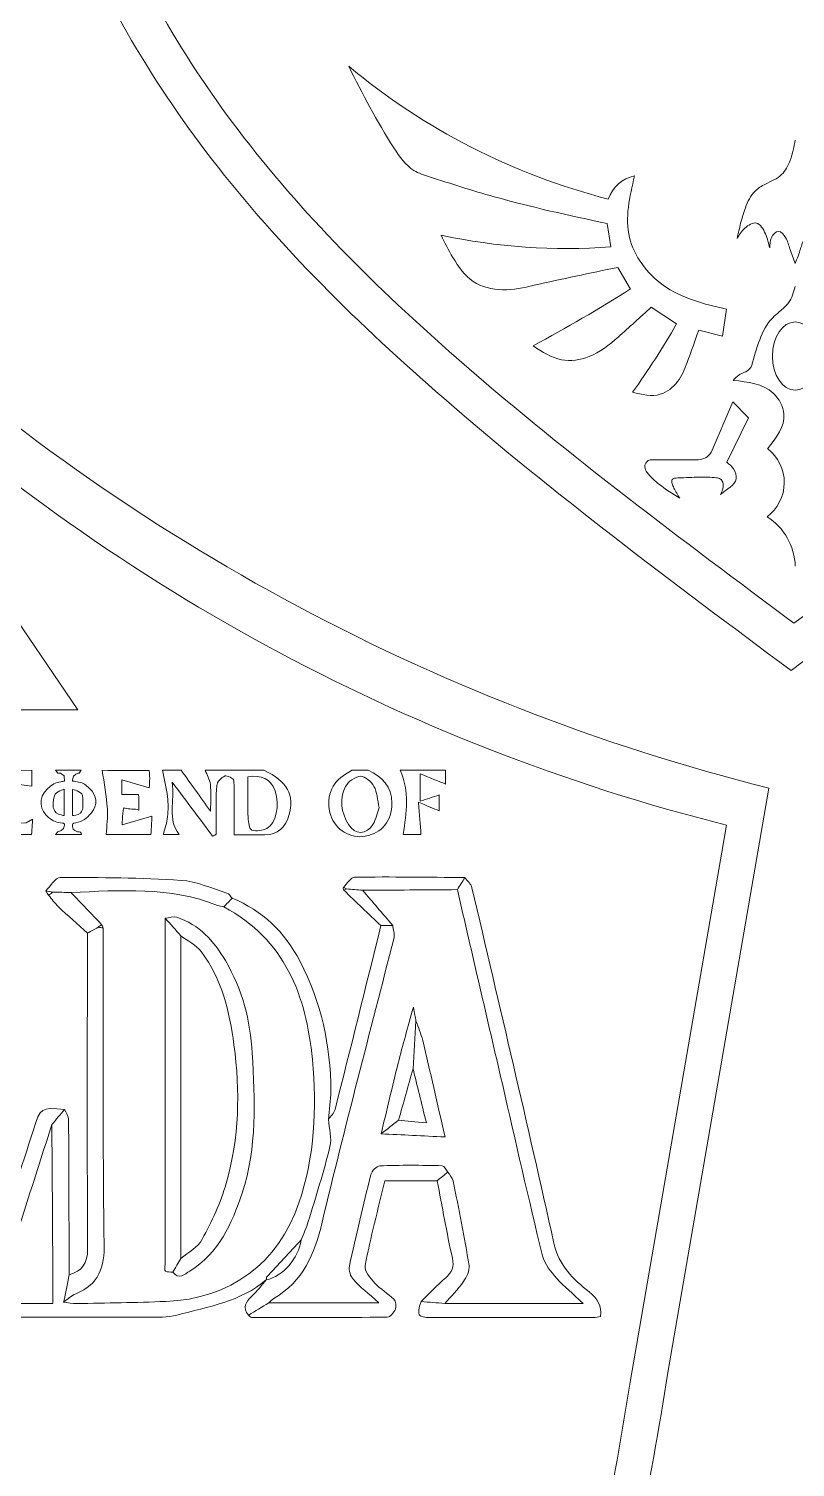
# Model space of a CAD drawing. Header units: inches. Extents: x 0 to 12, y 0 to 12.
# Drawn here: x 3.929 to 4.631, y 2.884 to 4.201 of the extents above; entities that cross this region are included whole.
import ezdxf

# ---------------------------------------------------------------- set-up
doc = ezdxf.new("R2010")
doc.units = ezdxf.units.IN
doc.header["$MEASUREMENT"] = 0

msp = doc.modelspace()

# ---------------------------------------------------------------- linework, layer by layer
at = {"color": 5, "lineweight": 0}
for p, q in [((4.4619, 4.0015), (4.4587, 4.0228)), ((4.48, 3.9629), (4.4683, 3.9827)), ((4.5221, 3.9309), (4.4989, 3.9462)), ((4.568, 3.9443), (4.5642, 3.9196)), ((4.5642, 3.9196), (4.5425, 3.9253)), ((4.5539, 3.8131), (4.5738, 3.8595)), ((4.5738, 3.8595), (4.5882, 3.845)), ((4.5882, 3.845), (4.5682, 3.8042)), ((4.5002, 3.8064), (4.5419, 3.8064)), ((3.9738, 3.5774), (3.8754, 3.7222)), ((3.7769, 3.5774), (3.9738, 3.5774)), ((4.48, 2.9633), (4.5679, 3.4717))]:
    msp.add_line(p, q, dxfattribs=at)
at = {"color": 250, "lineweight": 0}
msp.add_line((4.5143, 2.9705), (4.6068, 3.5057), dxfattribs=at)
at = {"color": 5, "lineweight": 0}
for centre, radius, start, end in [((4.6091, 4.6305), 0.604, 230.1334, 255.6659), ((4.4901, 4.0349), 0.0322, 101.4674, 161.1937), ((4.4216, 4.5506), 0.5506, 257.9267, 274.1924), ((3.6885, 5.2174), 1.4833, 298.2597, 302.2494), ((3.8624, 4.3101), 0.7609, 324.5017, 330.1066), ((5.0091, 5.2248), 1.8077, 227.0707, 255.8739), ((4.5416, 3.8211), 0.0146, 271.0459, 327.1361), ((4.5816, 3.7856), 0.0392, 306.8379, 52.1804), ((4.5748, 3.7071), 0.0561, 1.9204, 57.3192)]:
    msp.add_arc(centre, radius, start, end, dxfattribs=at)
at = {"color": 250, "lineweight": 0}
msp.add_arc((5.0712, 5.351), 1.9029, 227.0707, 255.8739, dxfattribs=at)
at = {"color": 5, "lineweight": 0}
msp.add_ellipse((4.6308, 3.9014), major_axis=(0, 0.0313), ratio=0.665933, dxfattribs=at)
at = {"color": 250, "lineweight": 0}
for points in [[(4.627, 3.6134), (4.5189, 3.6939), (4.329, 3.8352), (4.092, 4.0661), (3.9384, 4.3286), (3.9046, 4.5232), (3.8879, 4.6262)], [(4.627, 3.6134), (4.7351, 3.6939), (4.925, 3.8352), (5.162, 4.0661), (5.3155, 4.3286), (5.3494, 4.5232), (5.3661, 4.6262)], [(3.7751, 1.9577), (3.8833, 2.0382), (4.0731, 2.1795), (4.3101, 2.4105), (4.4637, 2.673), (4.4976, 2.8675), (4.5143, 2.9705)]]:
    msp.add_open_spline(points, degree=3, knots=[0, 0, 0, 0, 0.0808468, 0.1419248, 0.197496, 0.2597021, 0.2597021, 0.2597021, 0.2597021], dxfattribs=at)
at = {"color": 5, "lineweight": 0}
for points, knots in [([(4.6297, 3.6568), (4.527, 3.7333), (4.3467, 3.8675), (4.1215, 4.0869), (3.9756, 4.3363), (3.9434, 4.5211), (3.9276, 4.619)], [0, 0, 0, 0, 0.0808468, 0.1419248, 0.197496, 0.2597021, 0.2597021, 0.2597021, 0.2597021]), ([(4.6297, 3.6568), (4.7325, 3.7333), (4.9128, 3.8675), (5.138, 4.0869), (5.2839, 4.3363), (5.3161, 4.5211), (5.3319, 4.619)], [0, 0, 0, 0, 0.0808468, 0.1419248, 0.197496, 0.2597021, 0.2597021, 0.2597021, 0.2597021]), ([(4.4587, 4.0228), (4.4238, 4.0303), (4.3688, 4.0423), (4.311, 4.0608), (4.277, 4.0718), (4.2514, 4.1087), (4.2346, 4.1418), (4.2219, 4.1669)], [0, 0, 0, 0, 0.02753964, 0.04351363, 0.0474821, 0.05463243, 0.07669562, 0.07669562, 0.07669562, 0.07669562]), ([(4.6308, 4.0994), (4.6297, 4.0932), (4.6275, 4.0819), (4.6192, 4.0658), (4.6051, 4.0602), (4.5916, 4.0522), (4.5829, 4.0337), (4.5797, 4.0185), (4.5776, 4.0091)], [0, 0, 0, 0, 0.00496667, 0.00889983, 0.01334248, 0.01630321, 0.02086423, 0.02843291, 0.02843291, 0.02843291, 0.02843291]), ([(4.568, 3.9443), (4.5474, 3.9492), (4.5093, 3.9584), (4.4704, 4.01), (4.4792, 4.0473), (4.4837, 4.0665)], [0, 0, 0, 0, 0.01607831, 0.02987121, 0.04449574, 0.04449574, 0.04449574, 0.04449574]), ([(4.6075, 4.0005), (4.6064, 4.0047), (4.6045, 4.0128), (4.5966, 4.0267), (4.5835, 4.0189), (4.5796, 4.0124), (4.5776, 4.0091)], [0, 0, 0, 0, 0.00351206, 0.00679766, 0.00978558, 0.01288207, 0.01288207, 0.01288207, 0.01288207]), ([(4.4683, 3.9827), (4.4428, 3.9774), (4.4077, 3.9701), (4.3635, 3.9598), (4.3337, 3.9672), (4.3176, 3.99), (4.3099, 4.0053), (4.3065, 4.0122)], [0, 0, 0, 0, 0.02023305, 0.02779216, 0.03497388, 0.04239776, 0.04841567, 0.04841567, 0.04841567, 0.04841567]), ([(4.6308, 3.9864), (4.6291, 3.9909), (4.626, 3.9988), (4.6234, 4.009), (4.6158, 4.0186), (4.6077, 4.0097), (4.6075, 4.0037), (4.6075, 4.0005)], [0, 0, 0, 0, 0.00367448, 0.00651244, 0.00872326, 0.0109429, 0.0134626, 0.0134626, 0.0134626, 0.0134626]), ([(4.6308, 3.9864), (4.6326, 3.9909), (4.6357, 3.9988), (4.6383, 4.009), (4.6459, 4.0186), (4.654, 4.0097), (4.6541, 4.0037), (4.6542, 4.0005)], [0, 0, 0, 0, 0.00367448, 0.00651244, 0.00872326, 0.0109429, 0.0134626, 0.0134626, 0.0134626, 0.0134626]), ([(4.6308, 3.9651), (4.6294, 3.9599), (4.6269, 3.9512), (4.6161, 3.942), (4.6037, 3.931), (4.5971, 3.9138), (4.5928, 3.8996), (4.5898, 3.8876), (4.5797, 3.8856), (4.5756, 3.8811), (4.574, 3.8792)], [0, 0, 0, 0, 0.00412311, 0.00675957, 0.01082209, 0.01687384, 0.02044886, 0.02277519, 0.025562, 0.02745838, 0.02745838, 0.02745838, 0.02745838]), ([(4.4989, 3.9462), (4.4889, 3.9371), (4.4711, 3.9206), (4.4455, 3.8995), (4.4147, 3.895), (4.3991, 3.9054), (4.3908, 3.9109)], [0, 0, 0, 0, 0.01052872, 0.01884852, 0.02537562, 0.03288337, 0.03288337, 0.03288337, 0.03288337]), ([(4.5425, 3.9253), (4.539, 3.9154), (4.5334, 3.8993), (4.5247, 3.8773), (4.5061, 3.8624), (4.4906, 3.8662), (4.4819, 3.8683)], [0, 0, 0, 0, 0.00813648, 0.01321573, 0.01827977, 0.02485473, 0.02485473, 0.02485473, 0.02485473]), ([(4.6056, 3.8166), (4.6136, 3.8268), (4.6264, 3.8434), (4.6089, 3.8755), (4.5876, 3.8778), (4.574, 3.8792)], [0, 0, 0, 0, 0.00906876, 0.01459213, 0.02458282, 0.02458282, 0.02458282, 0.02458282]), ([(4.5251, 3.7712), (4.5185, 3.7753), (4.5077, 3.7822), (4.497, 3.7919), (4.4919, 3.8), (4.4951, 3.8062), (4.4987, 3.8064), (4.5002, 3.8064)], [0, 0, 0, 0, 0.00596177, 0.00986587, 0.01130521, 0.01296865, 0.01403095, 0.01403095, 0.01403095, 0.01403095]), ([(4.5682, 3.8042), (4.5704, 3.8024), (4.5751, 3.7986), (4.5796, 3.7846), (4.5677, 3.7794), (4.5624, 3.7747), (4.5623, 3.7746)], [0, 0, 0, 0, 0.002263082, 0.004672888, 0.009805081, 0.009973743, 0.009973743, 0.009973743, 0.009973743]), ([(4.5251, 3.7712), (4.5232, 3.7744), (4.5206, 3.7787), (4.518, 3.7842), (4.5173, 3.7896), (4.5295, 3.7901), (4.5413, 3.7906), (4.5546, 3.7907), (4.5626, 3.7894), (4.5662, 3.7835), (4.5643, 3.7781), (4.5623, 3.7746)], [0, 0, 0, 0, 0.00278599, 0.00388366, 0.00486863, 0.00626844, 0.01134116, 0.01538852, 0.01640716, 0.01732059, 0.0203083, 0.0203083, 0.0203083, 0.0203083]), ([(4.1151, 3.405), (4.1126, 3.4023), (4.1101, 3.3996), (4.1076, 3.3969), (4.1056, 3.3974), (4.1036, 3.3976), (4.1017, 3.3983), (4.0582, 3.4157), (4.0127, 3.4119), (3.9675, 3.4101), (3.962, 3.4102), (3.9565, 3.4103), (3.951, 3.4104), (3.9488, 3.4108), (3.9466, 3.4112), (3.9444, 3.4116), (3.9488, 3.4158), (3.9532, 3.4238), (3.9576, 3.4238), (3.9946, 3.4239), (4.0316, 3.4236), (4.0684, 3.4212), (4.0826, 3.4203), (4.0965, 3.4138), (4.1104, 3.4095), (4.1123, 3.4089), (4.1136, 3.4065), (4.1151, 3.405)], [0, 0, 0, 0, 1, 1, 1, 2, 2, 2, 3, 3, 3, 4, 4, 4, 5, 5, 5, 6, 6, 6, 7, 7, 7, 8, 8, 8, 9, 9, 9, 9]), ([(3.9956, 3.3806), (3.9862, 3.3905), (3.9769, 3.4003), (3.9675, 3.4101), (4.0127, 3.4119), (4.0582, 3.4157), (4.1017, 3.3983), (4.1036, 3.3976), (4.1056, 3.3974), (4.1076, 3.3969), (4.1633, 3.3669), (4.183, 3.3163), (4.1886, 3.257), (4.1928, 3.2123), (4.1908, 3.1685), (4.1763, 3.1258), (4.1575, 3.0703), (4.1131, 3.0376), (4.0544, 3.0355), (4.0272, 3.0344), (4, 3.034), (3.9727, 3.0335), (3.9688, 3.0334), (3.9648, 3.0344), (3.9608, 3.0349), (3.9645, 3.0375), (3.9679, 3.0408), (3.9719, 3.0425), (3.9932, 3.0512), (3.9983, 3.0666), (3.9979, 3.0892), (3.9964, 3.1853), (3.9972, 3.2814), (3.9971, 3.3776), (3.9966, 3.3786), (3.9961, 3.3796), (3.9956, 3.3806)], [0, 0, 0, 0, 1, 1, 1, 2, 2, 2, 3, 3, 3, 4, 4, 4, 5, 5, 5, 6, 6, 6, 7, 7, 7, 8, 8, 8, 9, 9, 9, 10, 10, 10, 11, 11, 11, 12, 12, 12, 12]), ([(4.22, 3.4133), (4.2191, 3.413), (4.2182, 3.4126), (4.2173, 3.4123), (4.2171, 3.4128), (4.2169, 3.4134), (4.2168, 3.4139), (4.2168, 3.4141), (4.2171, 3.4144), (4.2172, 3.4147), (4.2181, 3.4142), (4.2191, 3.4138), (4.22, 3.4133)], [0, 0, 0, 0, 1, 1, 1, 2, 2, 2, 3, 3, 3, 4, 4, 4, 4]), ([(4.3283, 3.4238), (4.326, 3.4201), (4.3237, 3.4164), (4.3214, 3.4127), (4.2925, 3.4125), (4.2635, 3.4123), (4.2346, 3.4121), (4.2297, 3.4125), (4.2248, 3.4129), (4.22, 3.4133), (4.2191, 3.4138), (4.2181, 3.4142), (4.2172, 3.4147), (4.2205, 3.418), (4.2238, 3.4241), (4.2272, 3.4241), (4.2609, 3.4246), (4.2946, 3.424), (4.3283, 3.4238)], [0, 0, 0, 0, 1, 1, 1, 2, 2, 2, 3, 3, 3, 4, 4, 4, 5, 5, 5, 6, 6, 6, 6]), ([(4.22, 3.4133), (4.2248, 3.4129), (4.2297, 3.4125), (4.2346, 3.4121), (4.2438, 3.4014), (4.253, 3.3907), (4.2622, 3.38), (4.2586, 3.3799), (4.255, 3.3798), (4.2514, 3.3797), (4.24, 3.3906), (4.2286, 3.4014), (4.2173, 3.4123), (4.2182, 3.4126), (4.2191, 3.413), (4.22, 3.4133)], [0, 0, 0, 0, 1, 1, 1, 2, 2, 2, 3, 3, 3, 4, 4, 4, 5, 5, 5, 5]), ([(4.3283, 3.4238), (4.3305, 3.4207), (4.334, 3.4179), (4.3348, 3.4145), (4.3601, 3.3061), (4.3857, 3.1977), (4.4098, 3.089), (4.4144, 3.0684), (4.4275, 3.0557), (4.4421, 3.0442), (4.4503, 3.0377), (4.4533, 3.0317), (4.4526, 3.0216), (4.4505, 3.0213), (4.4483, 3.0208), (4.446, 3.0208), (4.3964, 3.0207), (4.3467, 3.0207), (4.2971, 3.0208), (4.285, 3.0208), (4.284, 3.0226), (4.2882, 3.0354), (4.2955, 3.0348), (4.3027, 3.0342), (4.3099, 3.0337), (4.3512, 3.0337), (4.3924, 3.0337), (4.4366, 3.0337), (4.4269, 3.0427), (4.419, 3.0491), (4.4125, 3.0566), (4.4072, 3.0627), (4.4012, 3.0697), (4.3994, 3.0772), (4.3866, 3.1296), (4.3747, 3.1822), (4.3626, 3.2348), (4.3488, 3.2941), (4.3351, 3.3534), (4.3214, 3.4127), (4.3237, 3.4164), (4.326, 3.4201), (4.3283, 3.4238)], [0, 0, 0, 0, 1, 1, 1, 2, 2, 2, 3, 3, 3, 4, 4, 4, 5, 5, 5, 6, 6, 6, 7, 7, 7, 8, 8, 8, 9, 9, 9, 10, 10, 10, 11, 11, 11, 12, 12, 12, 13, 13, 13, 14, 14, 14, 14]), ([(4.1151, 3.405), (4.1429, 3.3932), (4.1632, 3.3743), (4.1773, 3.3469), (4.1967, 3.3093), (4.2055, 3.27), (4.2055, 3.2283), (4.2055, 3.2196), (4.2041, 3.2109), (4.2033, 3.2022), (4.2039, 3.1938), (4.2066, 3.185), (4.2047, 3.1773), (4.1991, 3.1542), (4.1918, 3.1315), (4.1849, 3.1087), (4.1831, 3.103), (4.1806, 3.0975), (4.1784, 3.0919), (4.1678, 3.0805), (4.1572, 3.0691), (4.1467, 3.0577), (4.1463, 3.0572), (4.1466, 3.0561), (4.1465, 3.0553), (4.1465, 3.0553), (4.1466, 3.0556), (4.1466, 3.0556), (4.1231, 3.0351), (4.0932, 3.0307), (4.0646, 3.023), (4.0562, 3.0207), (4.0469, 3.021), (4.0379, 3.021), (3.8836, 3.0209), (3.7293, 3.0208), (3.575, 3.0212), (3.5631, 3.0212), (3.5585, 3.0169), (3.5555, 3.0062), (3.5485, 2.9813), (3.5402, 2.9569), (3.533, 2.9321), (3.5305, 2.9236), (3.5269, 2.9201), (3.5172, 2.9201), (3.3943, 2.9204), (3.2713, 2.9202), (3.1484, 2.9198), (3.1368, 2.9197), (3.1324, 2.9245), (3.1322, 2.9352), (3.1376, 2.9347), (3.143, 2.9342), (3.1485, 2.9338), (3.1537, 2.9335), (3.159, 2.9331), (3.1643, 2.933), (3.2533, 2.933), (3.3423, 2.933), (3.4314, 2.933), (3.4562, 2.933), (3.481, 2.9328), (3.5058, 2.9333), (3.5098, 2.9333), (3.5163, 2.9358), (3.5173, 2.9387), (3.5283, 2.9697), (3.5384, 3.001), (3.5487, 3.0322), (3.5535, 3.0326), (3.5583, 3.0334), (3.5632, 3.0334), (3.6209, 3.0335), (3.6787, 3.0334), (3.7365, 3.0335), (3.7408, 3.0335), (3.7451, 3.0338), (3.7504, 3.0341), (3.7504, 3.0527), (3.7505, 3.0701), (3.7504, 3.0875), (3.7501, 3.1241), (3.7498, 3.1607), (3.7494, 3.1973), (3.7532, 3.2012), (3.757, 3.2051), (3.7608, 3.209), (3.762, 3.2059), (3.7644, 3.2028), (3.7644, 3.1997), (3.7647, 3.1517), (3.7647, 3.1036), (3.7648, 3.0556), (3.7636, 3.05), (3.762, 3.0445), (3.7614, 3.0389), (3.7612, 3.0373), (3.7636, 3.0354), (3.7648, 3.0336), (3.8265, 3.0336), (3.8882, 3.0336), (3.9509, 3.0336), (3.9509, 3.0454), (3.951, 3.0555), (3.9509, 3.0657), (3.9506, 3.1096), (3.9503, 3.1536), (3.95, 3.1975), (3.9539, 3.2021), (3.9578, 3.2068), (3.9617, 3.2114), (3.963, 3.2083), (3.9653, 3.2052), (3.9653, 3.2021), (3.9657, 3.1547), (3.9657, 3.1072), (3.9658, 3.0598), (3.9642, 3.0515), (3.9625, 3.0432), (3.9608, 3.0349), (3.9648, 3.0344), (3.9688, 3.0334), (3.9727, 3.0335), (4, 3.034), (4.0272, 3.0344), (4.0544, 3.0355), (4.1131, 3.0376), (4.1575, 3.0703), (4.1763, 3.1258), (4.1908, 3.1685), (4.1928, 3.2123), (4.1886, 3.257), (4.183, 3.3163), (4.1633, 3.3669), (4.1076, 3.3969), (4.1101, 3.3996), (4.1126, 3.4023), (4.1151, 3.405)], [0, 0, 0, 0, 1, 1, 1, 2, 2, 2, 3, 3, 3, 4, 4, 4, 5, 5, 5, 6, 6, 6, 7, 7, 7, 8, 8, 8, 9, 9, 9, 10, 10, 10, 11, 11, 11, 12, 12, 12, 13, 13, 13, 14, 14, 14, 15, 15, 15, 16, 16, 16, 17, 17, 17, 18, 18, 18, 19, 19, 19, 20, 20, 20, 21, 21, 21, 22, 22, 22, 23, 23, 23, 24, 24, 24, 25, 25, 25, 26, 26, 26, 27, 27, 27, 28, 28, 28, 29, 29, 29, 30, 30, 30, 31, 31, 31, 32, 32, 32, 33, 33, 33, 34, 34, 34, 35, 35, 35, 36, 36, 36, 37, 37, 37, 38, 38, 38, 39, 39, 39, 40, 40, 40, 41, 41, 41, 42, 42, 42, 43, 43, 43, 44, 44, 44, 45, 45, 45, 46, 46, 46, 46]), ([(3.8654, 3.0626), (3.8778, 3.0618), (3.8902, 3.0603), (3.9025, 3.0607), (3.9051, 3.0608), (3.9082, 3.0679), (3.9097, 3.0722), (3.9233, 3.1139), (3.9366, 3.1557), (3.95, 3.1975), (3.9503, 3.1536), (3.9506, 3.1096), (3.9509, 3.0657), (3.951, 3.0555), (3.9509, 3.0454), (3.9509, 3.0336), (3.8882, 3.0336), (3.8265, 3.0336), (3.7648, 3.0336), (3.7737, 3.0415), (3.7821, 3.0501), (3.7917, 3.0571), (3.7989, 3.0624), (3.802, 3.0679), (3.802, 3.0772), (3.8016, 3.1759), (3.8018, 3.2746), (3.8017, 3.3733), (3.8017, 3.3772), (3.8006, 3.3811), (3.8001, 3.385), (3.7885, 3.3937), (3.7769, 3.4023), (3.7654, 3.411), (3.8094, 3.411), (3.8534, 3.411), (3.8975, 3.411), (3.8861, 3.4024), (3.8748, 3.3939), (3.8635, 3.3853), (3.8626, 3.3811), (3.8609, 3.3769), (3.8609, 3.3727), (3.8608, 3.2735), (3.8608, 3.1743), (3.8609, 3.075), (3.8609, 3.0708), (3.8626, 3.0667), (3.8635, 3.0625), (3.8641, 3.0626), (3.8648, 3.0626), (3.8654, 3.0626)], [0, 0, 0, 0, 1, 1, 1, 2, 2, 2, 3, 3, 3, 4, 4, 4, 5, 5, 5, 6, 6, 6, 7, 7, 7, 8, 8, 8, 9, 9, 9, 10, 10, 10, 11, 11, 11, 12, 12, 12, 13, 13, 13, 14, 14, 14, 15, 15, 15, 16, 16, 16, 17, 17, 17, 17]), ([(3.951, 3.4104), (3.9496, 3.4094), (3.9483, 3.4085), (3.947, 3.4076), (3.9462, 3.4089), (3.9453, 3.4103), (3.9444, 3.4116), (3.9466, 3.4112), (3.9488, 3.4108), (3.951, 3.4104)], [0, 0, 0, 0, 1, 1, 1, 2, 2, 2, 3, 3, 3, 3]), ([(3.951, 3.4104), (3.9565, 3.4103), (3.962, 3.4102), (3.9675, 3.4101), (3.9769, 3.4003), (3.9862, 3.3905), (3.9956, 3.3806), (3.9945, 3.3798), (3.9934, 3.379), (3.9923, 3.3782), (3.9891, 3.3765), (3.9858, 3.3747), (3.9826, 3.3729), (3.9737, 3.3809), (3.9647, 3.3889), (3.956, 3.3971), (3.9526, 3.4002), (3.95, 3.4041), (3.947, 3.4076), (3.9483, 3.4085), (3.9496, 3.4094), (3.951, 3.4104)], [0, 0, 0, 0, 1, 1, 1, 2, 2, 2, 3, 3, 3, 4, 4, 4, 5, 5, 5, 6, 6, 6, 7, 7, 7, 7]), ([(4.2622, 3.38), (4.253, 3.3907), (4.2438, 3.4014), (4.2346, 3.4121), (4.2635, 3.4123), (4.2925, 3.4125), (4.3214, 3.4127), (4.3351, 3.3534), (4.3488, 3.2941), (4.3626, 3.2348), (4.3747, 3.1822), (4.3866, 3.1296), (4.3994, 3.0772), (4.4012, 3.0697), (4.4072, 3.0627), (4.4125, 3.0566), (4.419, 3.0491), (4.4269, 3.0427), (4.4366, 3.0337), (4.3924, 3.0337), (4.3512, 3.0337), (4.3099, 3.0337), (4.3157, 3.0403), (4.322, 3.0465), (4.327, 3.0536), (4.3299, 3.0578), (4.3328, 3.0637), (4.3321, 3.0683), (4.3279, 3.0943), (4.3227, 3.1202), (4.3175, 3.146), (4.317, 3.1488), (4.3144, 3.1513), (4.3128, 3.1539), (4.3111, 3.1559), (4.3094, 3.1598), (4.3076, 3.1598), (4.2885, 3.1603), (4.2694, 3.1604), (4.2503, 3.1597), (4.2474, 3.1596), (4.2431, 3.155), (4.2422, 3.1517), (4.2352, 3.1238), (4.2286, 3.0958), (4.2225, 3.0677), (4.2217, 3.064), (4.2236, 3.0584), (4.2262, 3.0555), (4.2324, 3.0486), (4.2398, 3.0429), (4.2496, 3.0341), (4.2136, 3.0341), (4.1812, 3.0341), (4.1487, 3.0341), (4.1502, 3.0355), (4.1515, 3.0373), (4.1532, 3.0382), (4.1803, 3.0538), (4.1906, 3.0788), (4.1976, 3.1081), (4.2183, 3.1953), (4.2414, 3.2819), (4.2634, 3.3688), (4.2642, 3.3722), (4.2626, 3.3762), (4.2622, 3.38)], [0, 0, 0, 0, 1, 1, 1, 2, 2, 2, 3, 3, 3, 4, 4, 4, 5, 5, 5, 6, 6, 6, 7, 7, 7, 8, 8, 8, 9, 9, 9, 10, 10, 10, 11, 11, 11, 12, 12, 12, 13, 13, 13, 14, 14, 14, 15, 15, 15, 16, 16, 16, 17, 17, 17, 18, 18, 18, 19, 19, 19, 20, 20, 20, 21, 21, 21, 22, 22, 22, 22]), ([(4.0607, 3.0623), (4.0664, 3.0546), (4.0719, 3.0605), (4.0764, 3.0633), (4.1029, 3.08), (4.1149, 3.1066), (4.1243, 3.1347), (4.1382, 3.1766), (4.1358, 3.22), (4.1335, 3.2629), (4.1319, 3.2926), (4.1244, 3.3216), (4.1089, 3.3477), (4.0983, 3.3655), (4.0851, 3.3808), (4.0644, 3.3874), (4.0614, 3.3883), (4.0575, 3.3868), (4.0539, 3.3865), (4.0539, 3.2807), (4.0538, 3.1749), (4.0537, 3.0691), (4.0537, 3.0671), (4.0531, 3.064), (4.0541, 3.0633), (4.0557, 3.0621), (4.0584, 3.0626), (4.0607, 3.0623)], [0, 0, 0, 0, 1, 1, 1, 2, 2, 2, 3, 3, 3, 4, 4, 4, 5, 5, 5, 6, 6, 6, 7, 7, 7, 8, 8, 8, 9, 9, 9, 9]), ([(4.0539, 3.3865), (4.0575, 3.3868), (4.0614, 3.3883), (4.0644, 3.3874), (4.0851, 3.3808), (4.0983, 3.3655), (4.1089, 3.3477), (4.1244, 3.3216), (4.1319, 3.2926), (4.1335, 3.2629), (4.1358, 3.22), (4.1382, 3.1766), (4.1243, 3.1347), (4.1149, 3.1066), (4.1029, 3.08), (4.0764, 3.0633), (4.0719, 3.0605), (4.0664, 3.0546), (4.0607, 3.0623), (4.0632, 3.0665), (4.0657, 3.0707), (4.0682, 3.0748), (4.0749, 3.0806), (4.0838, 3.0852), (4.0877, 3.0924), (4.0965, 3.1087), (4.1046, 3.1259), (4.1097, 3.1436), (4.1216, 3.1852), (4.1226, 3.2279), (4.1168, 3.2706), (4.1126, 3.3009), (4.1059, 3.3309), (4.0868, 3.3559), (4.0821, 3.362), (4.0745, 3.3657), (4.0682, 3.3704), (4.0634, 3.3758), (4.0587, 3.3811), (4.0539, 3.3865)], [0, 0, 0, 0, 1, 1, 1, 2, 2, 2, 3, 3, 3, 4, 4, 4, 5, 5, 5, 6, 6, 6, 7, 7, 7, 8, 8, 8, 9, 9, 9, 10, 10, 10, 11, 11, 11, 12, 12, 12, 13, 13, 13, 13]), ([(3.9608, 3.0349), (3.9625, 3.0432), (3.9642, 3.0515), (3.9658, 3.0598), (3.9777, 3.0634), (3.9828, 3.0701), (3.9828, 3.0836), (3.9822, 3.1801), (3.9825, 3.2765), (3.9826, 3.3729), (3.9858, 3.3747), (3.9891, 3.3765), (3.9923, 3.3782), (3.9939, 3.378), (3.9955, 3.3778), (3.9971, 3.3776), (3.9972, 3.2814), (3.9964, 3.1853), (3.9979, 3.0892), (3.9983, 3.0666), (3.9932, 3.0512), (3.9719, 3.0425), (3.9679, 3.0408), (3.9645, 3.0375), (3.9608, 3.0349)], [0, 0, 0, 0, 1, 1, 1, 2, 2, 2, 3, 3, 3, 4, 4, 4, 5, 5, 5, 6, 6, 6, 7, 7, 7, 8, 8, 8, 8]), ([(3.9956, 3.3806), (3.9961, 3.3796), (3.9966, 3.3786), (3.9971, 3.3776), (3.9955, 3.3778), (3.9939, 3.378), (3.9923, 3.3782), (3.9934, 3.379), (3.9945, 3.3798), (3.9956, 3.3806)], [0, 0, 0, 0, 1, 1, 1, 2, 2, 2, 3, 3, 3, 3]), ([(4.0682, 3.0748), (4.0657, 3.0707), (4.0632, 3.0665), (4.0607, 3.0623), (4.0584, 3.0626), (4.0557, 3.0621), (4.0541, 3.0633), (4.0531, 3.064), (4.0537, 3.0671), (4.0537, 3.0691), (4.0538, 3.1749), (4.0539, 3.2807), (4.0539, 3.3865), (4.0587, 3.3811), (4.0634, 3.3758), (4.0682, 3.3704), (4.0682, 3.2719), (4.0682, 3.1734), (4.0682, 3.0748)], [0, 0, 0, 0, 1, 1, 1, 2, 2, 2, 3, 3, 3, 4, 4, 4, 5, 5, 5, 6, 6, 6, 6]), ([(4.1784, 3.0919), (4.1806, 3.0975), (4.1831, 3.103), (4.1849, 3.1087), (4.1918, 3.1315), (4.1991, 3.1542), (4.2047, 3.1773), (4.2066, 3.185), (4.2039, 3.1938), (4.2033, 3.2022), (4.2054, 3.2051), (4.2086, 3.2079), (4.2094, 3.2112), (4.2236, 3.2673), (4.2374, 3.3235), (4.2514, 3.3797), (4.255, 3.3798), (4.2586, 3.3799), (4.2622, 3.38), (4.2626, 3.3762), (4.2642, 3.3722), (4.2634, 3.3688), (4.2414, 3.2819), (4.2183, 3.1953), (4.1976, 3.1081), (4.1906, 3.0788), (4.1803, 3.0538), (4.1532, 3.0382), (4.1515, 3.0373), (4.1502, 3.0355), (4.1487, 3.0341), (4.1425, 3.0304), (4.1363, 3.0266), (4.1301, 3.0229), (4.1243, 3.0299), (4.1274, 3.035), (4.1332, 3.0403), (4.1382, 3.0448), (4.1422, 3.0504), (4.1466, 3.0556), (4.1466, 3.0556), (4.1465, 3.0553), (4.1465, 3.0553), (4.1614, 3.0582), (4.1758, 3.0747), (4.1784, 3.0919)], [0, 0, 0, 0, 1, 1, 1, 2, 2, 2, 3, 3, 3, 4, 4, 4, 5, 5, 5, 6, 6, 6, 7, 7, 7, 8, 8, 8, 9, 9, 9, 10, 10, 10, 11, 11, 11, 12, 12, 12, 13, 13, 13, 14, 14, 14, 15, 15, 15, 15]), ([(4.2835, 3.2925), (4.2829, 3.2958), (4.2823, 3.2991), (4.2811, 3.3049), (4.276, 3.2863), (4.2713, 3.2701), (4.2672, 3.2538), (4.2618, 3.2322), (4.2568, 3.2106), (4.2516, 3.189), (4.2707, 3.1881), (4.2898, 3.1871), (4.3101, 3.1862), (4.303, 3.2172), (4.2965, 3.246), (4.2897, 3.2746), (4.2882, 3.2807), (4.2856, 3.2865), (4.2835, 3.2925)], [0, 0, 0, 0, 1, 1, 1, 2, 2, 2, 3, 3, 3, 4, 4, 4, 5, 5, 5, 6, 6, 6, 6]), ([(4.2835, 3.2925), (4.2826, 3.2778), (4.2817, 3.2632), (4.2808, 3.2486), (4.2764, 3.2329), (4.272, 3.2172), (4.2676, 3.2016), (4.2623, 3.1974), (4.2569, 3.1932), (4.2516, 3.189), (4.2568, 3.2106), (4.2618, 3.2322), (4.2672, 3.2538), (4.2713, 3.2701), (4.276, 3.2863), (4.2811, 3.3049), (4.2823, 3.2991), (4.2829, 3.2958), (4.2835, 3.2925)], [0, 0, 0, 0, 1, 1, 1, 2, 2, 2, 3, 3, 3, 4, 4, 4, 5, 5, 5, 6, 6, 6, 6]), ([(4.2835, 3.2925), (4.2856, 3.2865), (4.2882, 3.2807), (4.2897, 3.2746), (4.2965, 3.246), (4.303, 3.2172), (4.3101, 3.1862), (4.2898, 3.1871), (4.2707, 3.1881), (4.2516, 3.189), (4.2569, 3.1932), (4.2623, 3.1974), (4.2676, 3.2016), (4.2752, 3.2008), (4.2828, 3.2001), (4.293, 3.1991), (4.2884, 3.2177), (4.2846, 3.2331), (4.2808, 3.2486), (4.2817, 3.2632), (4.2826, 3.2778), (4.2835, 3.2925)], [0, 0, 0, 0, 1, 1, 1, 2, 2, 2, 3, 3, 3, 4, 4, 4, 5, 5, 5, 6, 6, 6, 7, 7, 7, 7]), ([(3.8654, 3.0626), (3.8698, 3.0667), (3.8741, 3.0708), (3.8785, 3.0749), (3.8916, 3.0719), (3.8975, 3.0766), (3.9012, 3.0902), (3.9107, 3.1247), (3.9223, 3.1586), (3.9331, 3.1927), (3.9397, 3.2132), (3.9397, 3.2132), (3.9617, 3.2114), (3.9578, 3.2068), (3.9539, 3.2021), (3.95, 3.1975), (3.9366, 3.1557), (3.9233, 3.1139), (3.9097, 3.0722), (3.9082, 3.0679), (3.9051, 3.0608), (3.9025, 3.0607), (3.8902, 3.0603), (3.8778, 3.0618), (3.8654, 3.0626)], [0, 0, 0, 0, 1, 1, 1, 2, 2, 2, 3, 3, 3, 4, 4, 4, 5, 5, 5, 6, 6, 6, 7, 7, 7, 8, 8, 8, 8]), ([(4.1301, 3.0229), (4.1363, 3.0266), (4.1425, 3.0304), (4.1487, 3.0341), (4.1812, 3.0341), (4.2136, 3.0341), (4.2496, 3.0341), (4.2398, 3.0429), (4.2324, 3.0486), (4.2262, 3.0555), (4.2236, 3.0584), (4.2217, 3.064), (4.2225, 3.0677), (4.2286, 3.0958), (4.2352, 3.1238), (4.2422, 3.1517), (4.2431, 3.155), (4.2474, 3.1596), (4.2503, 3.1597), (4.2694, 3.1604), (4.2885, 3.1603), (4.3076, 3.1598), (4.3094, 3.1598), (4.3111, 3.1559), (4.3128, 3.1539), (4.3095, 3.1513), (4.3062, 3.1487), (4.3029, 3.1461), (4.2871, 3.1461), (4.2714, 3.1461), (4.255, 3.1461), (4.2487, 3.1197), (4.2419, 3.0942), (4.237, 3.0684), (4.2361, 3.0637), (4.2417, 3.0568), (4.2458, 3.0523), (4.2508, 3.0467), (4.2578, 3.0429), (4.2632, 3.0375), (4.265, 3.0356), (4.2656, 3.0309), (4.2646, 3.0283), (4.2633, 3.0253), (4.2598, 3.0211), (4.2572, 3.0211), (4.2157, 3.0206), (4.1743, 3.0208), (4.1328, 3.0209), (4.1319, 3.0209), (4.131, 3.0222), (4.1301, 3.0229)], [0, 0, 0, 0, 1, 1, 1, 2, 2, 2, 3, 3, 3, 4, 4, 4, 5, 5, 5, 6, 6, 6, 7, 7, 7, 8, 8, 8, 9, 9, 9, 10, 10, 10, 11, 11, 11, 12, 12, 12, 13, 13, 13, 14, 14, 14, 15, 15, 15, 16, 16, 16, 17, 17, 17, 17]), ([(4.3029, 3.1461), (4.3062, 3.1487), (4.3095, 3.1513), (4.3128, 3.1539), (4.3144, 3.1513), (4.317, 3.1488), (4.3175, 3.146), (4.3227, 3.1202), (4.3279, 3.0943), (4.3321, 3.0683), (4.3328, 3.0637), (4.3299, 3.0578), (4.327, 3.0536), (4.322, 3.0465), (4.3157, 3.0403), (4.3099, 3.0337), (4.3027, 3.0342), (4.2955, 3.0348), (4.2882, 3.0354), (4.2957, 3.0427), (4.3029, 3.0503), (4.3107, 3.0572), (4.3164, 3.0622), (4.3187, 3.0669), (4.3169, 3.075), (4.3116, 3.0985), (4.3075, 3.1224), (4.3029, 3.1461)], [0, 0, 0, 0, 1, 1, 1, 2, 2, 2, 3, 3, 3, 4, 4, 4, 5, 5, 5, 6, 6, 6, 7, 7, 7, 8, 8, 8, 9, 9, 9, 9]), ([(3.7779, 2.0012), (3.8806, 2.0776), (4.061, 2.2118), (4.2861, 2.4312), (4.432, 2.6806), (4.4642, 2.8654), (4.48, 2.9633)], [0, 0, 0, 0, 0.0808468, 0.1419248, 0.197496, 0.2597021, 0.2597021, 0.2597021, 0.2597021])]:
    msp.add_open_spline(points, degree=3, knots=knots, dxfattribs=at)
at = {"color": 1, "lineweight": 0}
for points, knots in [([(3.9064, 3.5107), (3.9064, 3.5107), (3.9158, 3.4886), (3.9158, 3.4886), (3.9158, 3.4886), (3.9043, 3.4737), (3.9043, 3.4737), (3.9043, 3.4737), (3.9266, 3.4739), (3.9266, 3.4739), (3.9266, 3.4739), (3.9324, 3.4772), (3.9324, 3.4772), (3.9324, 3.4772), (3.9318, 3.4683), (3.9315, 3.4633), (3.9167, 3.4633), (3.8915, 3.4633), (3.8915, 3.4633), (3.8915, 3.4633), (3.8913, 3.4708), (3.8913, 3.4708), (3.8913, 3.4708), (3.9033, 3.4889), (3.9033, 3.4889), (3.9033, 3.4889), (3.89, 3.5117), (3.89, 3.5117), (3.89, 3.5117), (3.8899, 3.521), (3.8899, 3.521), (3.8899, 3.521), (3.9316, 3.5222), (3.9316, 3.5222), (3.9316, 3.5173), (3.9316, 3.5124), (3.9316, 3.5075), (3.9316, 3.5075), (3.9064, 3.5107), (3.9064, 3.5107)], [0, 0, 0, 0, 1, 1, 1, 2, 2, 2, 3, 3, 3, 4, 4, 4, 5, 5, 5, 6, 6, 6, 7, 7, 7, 8, 8, 8, 9, 9, 9, 10, 10, 10, 11, 11, 11, 12, 12, 12, 13, 13, 13, 13]), ([(3.977, 3.522), (3.977, 3.522), (3.9751, 3.5195), (3.9751, 3.5195), (3.9751, 3.5195), (3.9688, 3.5187), (3.9689, 3.5134), (3.9689, 3.5131), (3.9689, 3.5127), (3.9689, 3.5122), (3.9708, 3.5119), (3.9727, 3.5117), (3.9745, 3.5113), (3.9792, 3.5104), (3.981, 3.5086), (3.9845, 3.5053), (3.9915, 3.4991), (3.9922, 3.4902), (3.9862, 3.483), (3.9819, 3.4776), (3.9785, 3.4751), (3.9719, 3.4739), (3.9689, 3.4734), (3.9689, 3.4734), (3.9689, 3.4704), (3.9689, 3.4669), (3.9735, 3.4657), (3.9735, 3.4657), (3.9735, 3.4657), (3.9744, 3.4657), (3.9749, 3.4657), (3.9773, 3.4657), (3.9771, 3.4632), (3.9771, 3.4632), (3.9771, 3.4632), (3.9534, 3.4632), (3.9534, 3.4632), (3.9534, 3.4632), (3.9554, 3.4657), (3.9554, 3.4657), (3.9554, 3.4657), (3.9615, 3.4666), (3.9615, 3.4717), (3.9615, 3.473), (3.9613, 3.4735), (3.9598, 3.4737), (3.9543, 3.4742), (3.9515, 3.4754), (3.947, 3.4788), (3.9393, 3.4845), (3.9367, 3.4969), (3.9463, 3.5053), (3.9505, 3.509), (3.9529, 3.5107), (3.9583, 3.5116), (3.9593, 3.5118), (3.9603, 3.5119), (3.9616, 3.512), (3.9615, 3.5137), (3.9612, 3.5171), (3.9612, 3.5171), (3.9612, 3.5171), (3.958, 3.5194), (3.958, 3.5194), (3.958, 3.5194), (3.9554, 3.5195), (3.9554, 3.5195), (3.9554, 3.5195), (3.9534, 3.522), (3.9534, 3.522), (3.9534, 3.522), (3.977, 3.522), (3.977, 3.522)], [0, 0, 0, 0, 1, 1, 1, 2, 2, 2, 3, 3, 3, 4, 4, 4, 5, 5, 5, 6, 6, 6, 7, 7, 7, 8, 8, 8, 9, 9, 9, 10, 10, 10, 11, 11, 11, 12, 12, 12, 13, 13, 13, 14, 14, 14, 15, 15, 15, 16, 16, 16, 17, 17, 17, 18, 18, 18, 19, 19, 19, 20, 20, 20, 21, 21, 21, 22, 22, 22, 23, 23, 23, 24, 24, 24, 24]), ([(4.039, 3.5217), (4.0403, 3.5165), (4.0392, 3.5061), (4.0392, 3.5061), (4.0392, 3.5061), (4.0142, 3.5133), (4.0142, 3.5133), (4.0142, 3.5133), (4.0142, 3.4998), (4.0142, 3.4998), (4.0142, 3.4998), (4.0295, 3.4998), (4.0295, 3.4998), (4.0295, 3.4998), (4.0298, 3.4884), (4.0298, 3.4856), (4.0255, 3.4874), (4.0212, 3.4856), (4.0162, 3.4877), (4.015, 3.4869), (4.0144, 3.4721), (4.0144, 3.4721), (4.0144, 3.4721), (4.0417, 3.48), (4.0417, 3.48), (4.0417, 3.48), (4.041, 3.4682), (4.0407, 3.4632), (4.0256, 3.4632), (4.0115, 3.4632), (3.9998, 3.4632), (4.0002, 3.4712), (4.0014, 3.4789), (4.0009, 3.4866), (4, 3.4984), (3.9978, 3.5102), (3.9962, 3.522), (4.0093, 3.522), (4.026, 3.5217), (4.039, 3.5217)], [0, 0, 0, 0, 1, 1, 1, 2, 2, 2, 3, 3, 3, 4, 4, 4, 5, 5, 5, 6, 6, 6, 7, 7, 7, 8, 8, 8, 9, 9, 9, 10, 10, 10, 11, 11, 11, 12, 12, 12, 13, 13, 13, 13]), ([(4.1443, 3.522), (4.1657, 3.5118), (4.1726, 3.4993), (4.1672, 3.4806), (4.164, 3.4695), (4.1569, 3.4632), (4.1452, 3.463), (4.135, 3.4627), (4.1249, 3.4629), (4.1171, 3.4629), (4.1171, 3.4798), (4.1173, 3.4963), (4.1167, 3.5127), (4.1166, 3.5143), (4.1104, 3.5176), (4.1086, 3.5168), (4.1054, 3.5153), (4.1013, 3.5114), (4.101, 3.5082), (4.1, 3.4977), (4.1006, 3.4871), (4.1006, 3.4765), (4.1006, 3.4721), (4.1006, 3.4678), (4.1006, 3.4634), (4.0995, 3.4628), (4.0984, 3.4623), (4.0972, 3.4617), (4.0857, 3.4772), (4.0741, 3.4926), (4.0602, 3.5113), (4.0629, 3.4932), (4.0555, 3.4774), (4.0665, 3.4633), (4.0616, 3.4633), (4.056, 3.4633), (4.0522, 3.4633), (4.0535, 3.4686), (4.0554, 3.474), (4.056, 3.4794), (4.0566, 3.4855), (4.0567, 3.4917), (4.056, 3.4977), (4.055, 3.5059), (4.053, 3.5139), (4.0514, 3.522), (4.0571, 3.522), (4.0628, 3.522), (4.0685, 3.522), (4.077, 3.5101), (4.0855, 3.4982), (4.0954, 3.4845), (4.0954, 3.4942), (4.096, 3.5017), (4.0952, 3.5091), (4.0947, 3.5135), (4.0921, 3.5177), (4.0905, 3.522), (4.1084, 3.522), (4.1264, 3.522), (4.1443, 3.522)], [0, 0, 0, 0, 1, 1, 1, 2, 2, 2, 3, 3, 3, 4, 4, 4, 5, 5, 5, 6, 6, 6, 7, 7, 7, 8, 8, 8, 9, 9, 9, 10, 10, 10, 11, 11, 11, 12, 12, 12, 13, 13, 13, 14, 14, 14, 15, 15, 15, 16, 16, 16, 17, 17, 17, 18, 18, 18, 19, 19, 19, 20, 20, 20, 20]), ([(4.2396, 3.522), (4.2524, 3.516), (4.2615, 3.5074), (4.2615, 3.4919), (4.2614, 3.4757), (4.2526, 3.4645), (4.2371, 3.4616), (4.2238, 3.4591), (4.2097, 3.4676), (4.2054, 3.4806), (4.2003, 3.4959), (4.206, 3.5114), (4.2191, 3.5184), (4.2211, 3.5195), (4.223, 3.5208), (4.2249, 3.522), (4.2298, 3.522), (4.2347, 3.522), (4.2396, 3.522)], [0, 0, 0, 0, 1, 1, 1, 2, 2, 2, 3, 3, 3, 4, 4, 4, 5, 5, 5, 6, 6, 6, 6]), ([(4.3105, 3.522), (4.3105, 3.5167), (4.3105, 3.5114), (4.3105, 3.5094), (4.3038, 3.5121), (4.2966, 3.5151), (4.2873, 3.5188), (4.2873, 3.5089), (4.2873, 3.5026), (4.2873, 3.4936), (4.2935, 3.4957), (4.2993, 3.4976), (4.3048, 3.4994), (4.3048, 3.4954), (4.3048, 3.4896), (4.3048, 3.485), (4.2998, 3.487), (4.2941, 3.4893), (4.2857, 3.4927), (4.2867, 3.4807), (4.2874, 3.4722), (4.2881, 3.4633), (4.2846, 3.4633), (4.2776, 3.4633), (4.2718, 3.4633), (4.2747, 3.4831), (4.278, 3.5027), (4.2689, 3.522), (4.2828, 3.522), (4.2966, 3.522), (4.3105, 3.522)], [0, 0, 0, 0, 1, 1, 1, 2, 2, 2, 3, 3, 3, 4, 4, 4, 5, 5, 5, 6, 6, 6, 7, 7, 7, 8, 8, 8, 9, 9, 9, 10, 10, 10, 10]), ([(4.1295, 3.516), (4.1295, 3.5033), (4.1292, 3.4909), (4.1297, 3.4784), (4.1298, 3.4745), (4.131, 3.4681), (4.1332, 3.4673), (4.1372, 3.4659), (4.143, 3.4668), (4.1469, 3.4688), (4.1557, 3.4734), (4.1588, 3.49), (4.1544, 3.5031), (4.1504, 3.5147), (4.1421, 3.518), (4.1295, 3.516)], [0, 0, 0, 0, 1, 1, 1, 2, 2, 2, 3, 3, 3, 4, 4, 4, 5, 5, 5, 5]), ([(4.2499, 3.4878), (4.2482, 3.495), (4.248, 3.5019), (4.245, 3.5073), (4.2426, 3.5116), (4.2367, 3.5167), (4.2326, 3.5165), (4.2278, 3.5162), (4.2213, 3.5116), (4.219, 3.5071), (4.2132, 3.4956), (4.215, 3.4833), (4.2216, 3.4724), (4.2274, 3.4627), (4.2383, 3.4628), (4.2441, 3.4725), (4.2469, 3.4772), (4.2481, 3.4829), (4.2499, 3.4878)], [0, 0, 0, 0, 1, 1, 1, 2, 2, 2, 3, 3, 3, 4, 4, 4, 5, 5, 5, 6, 6, 6, 6]), ([(3.9614, 3.5046), (3.9614, 3.5046), (3.9537, 3.5027), (3.9524, 3.4987), (3.9511, 3.4947), (3.9512, 3.4879), (3.9512, 3.4879), (3.9512, 3.4879), (3.9523, 3.4847), (3.9541, 3.483), (3.9558, 3.4812), (3.9614, 3.4806), (3.9614, 3.4806), (3.9614, 3.4806), (3.9614, 3.5046), (3.9614, 3.5046)], [0, 0, 0, 0, 1, 1, 1, 2, 2, 2, 3, 3, 3, 4, 4, 4, 5, 5, 5, 5]), ([(3.969, 3.4805), (3.9694, 3.4805), (3.9741, 3.481), (3.9761, 3.4828), (3.9781, 3.4847), (3.9784, 3.4879), (3.9784, 3.4879), (3.9784, 3.4879), (3.9787, 3.4952), (3.978, 3.4991), (3.9773, 3.5029), (3.969, 3.5044), (3.969, 3.5044), (3.969, 3.5044), (3.969, 3.4916), (3.969, 3.4805)], [0, 0, 0, 0, 1, 1, 1, 2, 2, 2, 3, 3, 3, 4, 4, 4, 5, 5, 5, 5])]:
    msp.add_open_spline(points, degree=3, knots=knots, dxfattribs=at)

doc.saveas('drawing.dxf')
